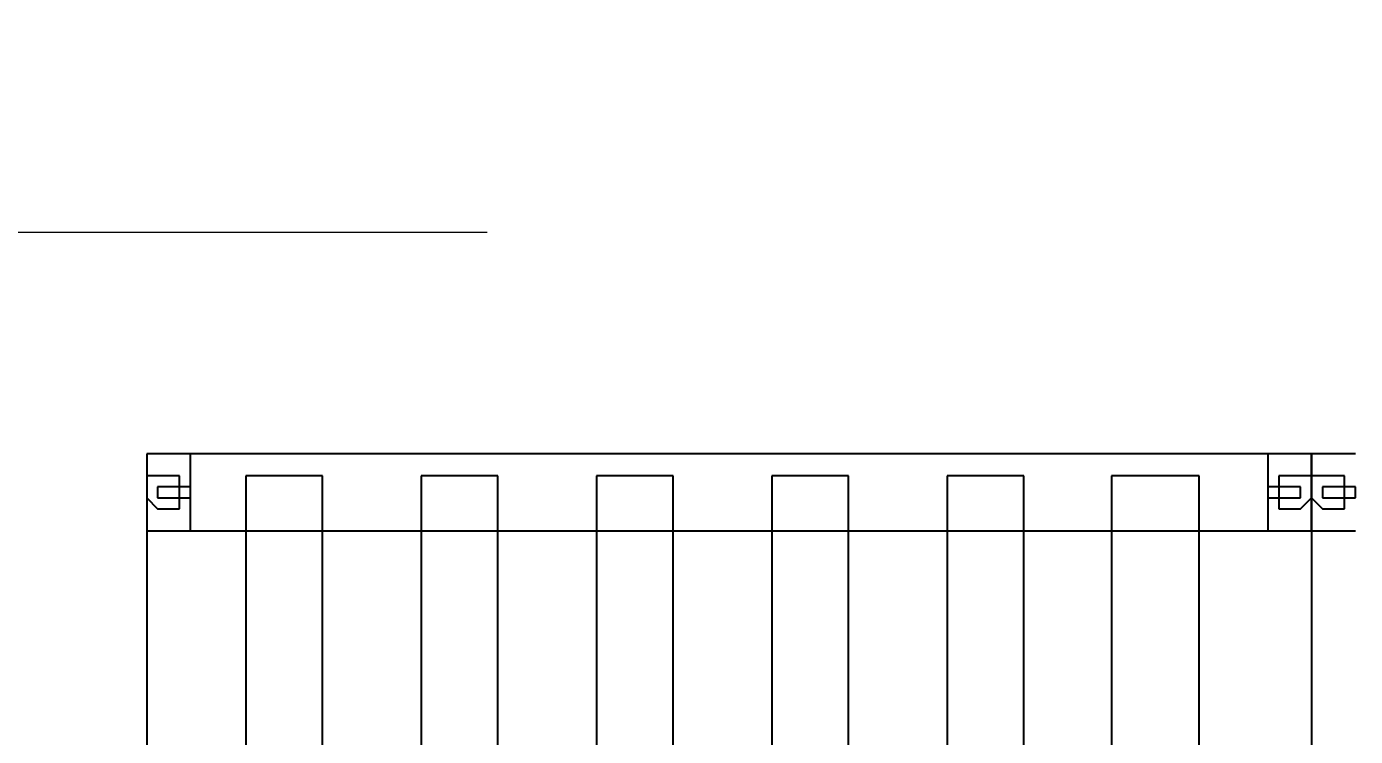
# Model space of a CAD drawing. Header units: millimetres. Extents: x -10178924 to 11692288, y -947381 to 58396.
# Drawn here: x 767053 to 767738, y -880871 to -880506 of the extents above; entities that cross this region are included whole.
import ezdxf
from ezdxf import colors
from ezdxf.entities.mleader import LeaderData, LeaderLine
from ezdxf.math import Vec2, Vec3

# ---------------------------------------------------------------- set-up
doc = ezdxf.new("R2010")
doc.units = ezdxf.units.MM
for name, color, linetype in [('_надписи канализация', 7, 'Continuous'), ('ВК_Выноски', 7, 'Continuous'), ('ТХ пищеблок новое 12.09', 252, 'Continuous')]:
    doc.layers.add(name, color=color, linetype=linetype)
doc.layers.add('Сантехнические приборы', color=7, linetype='Continuous', lineweight=9)
doc.styles.add('ISOCPEUR', font='isocpeui.ttf', dxfattribs={"width": 0.9})

# ---------------------------------------------------------------- blocks, each defined once
blk = doc.blocks.new('_None')
blk = doc.blocks.new('A$C5282721b')
at = {"layer": 'Сантехнические приборы', "color": 18, "true_color": 0x000000, "transparency": 33554559}
blk.add_lwpolyline([(47823.338, -2002.568), (48153.54, -2002.568)], dxfattribs=at)
blk.add_lwpolyline([(47823.338, -2002.568), (48153.54, -2002.568)], dxfattribs=at)
at = {"layer": 'ТХ пищеблок новое 12.09', "transparency": 33554687}
for p, q in [((48000.696, -2116.797), (47978.121, -2116.797)), ((47978.121, -2116.797), (47978.121, -2156.303)), ((48000.696, -2156.303), (48000.696, -2116.797)), ((48578.121, -2116.797), (48000.696, -2116.797)), ((48578.121, -2116.797), (48555.547, -2116.797)), ((48555.547, -2116.797), (48555.547, -2156.303)), ((48600.696, -2116.797), (48578.121, -2116.797)), ((48578.121, -2116.797), (48578.121, -2156.303)), ((48578.121, -2156.303), (48578.121, -2116.797)), ((47983.765, -2128.084), (47978.121, -2128.084)), ((47978.121, -2128.084), (47978.121, -2133.728)), ((47989.409, -2128.084), (47983.765, -2128.084)), ((47983.765, -2128.084), (47983.765, -2128.084)), ((47983.765, -2128.084), (47983.765, -2128.084)), ((47983.765, -2128.084), (47983.765, -2128.084)), ((47983.765, -2128.084), (47983.765, -2128.084)), ((47983.765, -2128.084), (47983.765, -2128.084)), ((47983.765, -2128.084), (47983.765, -2128.084)), ((47983.765, -2128.084), (47983.765, -2128.084)), ((47983.765, -2128.084), (47983.765, -2128.084)), ((47983.765, -2128.084), (47983.765, -2128.084)), ((47983.765, -2128.084), (47983.765, -2128.084)), ((47995.053, -2128.084), (47989.409, -2128.084)), ((47989.409, -2128.084), (47989.409, -2128.084)), ((47989.409, -2128.084), (47989.409, -2128.084)), ((47989.409, -2128.084), (47989.409, -2128.084)), ((47989.409, -2128.084), (47989.409, -2128.084)), ((47989.409, -2128.084), (47989.409, -2128.084)), ((47989.409, -2128.084), (47989.409, -2128.084)), ((47989.409, -2128.084), (47989.409, -2128.084)), ((47989.409, -2128.084), (47989.409, -2128.084)), ((47995.053, -2133.728), (47995.053, -2128.084)), ((47995.053, -2128.084), (47995.053, -2128.084)), ((47995.053, -2128.084), (47995.053, -2128.084)), ((47995.053, -2128.084), (47995.053, -2128.084)), ((47995.053, -2128.084), (47995.053, -2128.084)), ((47995.053, -2128.084), (47995.053, -2128.084)), ((47995.053, -2128.084), (47995.053, -2128.084)), ((47995.053, -2128.084), (47995.053, -2128.084)), ((47995.053, -2128.084), (47995.053, -2128.084)), ((47995.053, -2128.084), (47995.053, -2128.084)), ((48068.709, -2128.084), (48029.203, -2128.084)), ((48029.203, -2128.084), (48029.203, -2607.799)), ((48068.709, -2607.799), (48068.709, -2128.084)), ((48159.008, -2128.084), (48119.503, -2128.084)), ((48119.503, -2128.084), (48119.503, -2607.799)), ((48159.008, -2607.799), (48159.008, -2128.084)), ((48249.308, -2128.084), (48209.802, -2128.084)), ((48209.802, -2128.084), (48209.802, -2607.799)), ((48249.308, -2607.799), (48249.308, -2128.084)), ((48339.607, -2128.084), (48300.101, -2128.084)), ((48300.101, -2128.084), (48300.101, -2607.799)), ((48339.607, -2607.799), (48339.607, -2128.084)), ((48429.906, -2128.084), (48390.4, -2128.084)), ((48390.4, -2128.084), (48390.4, -2607.799)), ((48429.906, -2607.799), (48429.906, -2128.084)), ((48520.205, -2128.084), (48475.056, -2128.084)), ((48475.056, -2128.084), (48475.056, -2607.799)), ((48520.205, -2607.799), (48520.205, -2128.084)), ((48566.834, -2128.084), (48561.19, -2128.084)), ((48561.19, -2128.084), (48561.19, -2128.084)), ((48561.19, -2128.084), (48561.19, -2128.084)), ((48561.19, -2128.084), (48561.19, -2128.084)), ((48561.19, -2128.084), (48561.19, -2128.084)), ((48561.19, -2128.084), (48561.19, -2128.084)), ((48561.19, -2128.084), (48561.19, -2128.084)), ((48561.19, -2128.084), (48561.19, -2128.084)), ((48561.19, -2128.084), (48561.19, -2128.084)), ((48561.19, -2128.084), (48561.19, -2128.084)), ((48561.19, -2128.084), (48561.19, -2128.084)), ((48561.19, -2128.084), (48561.19, -2133.728)), ((48572.478, -2128.084), (48566.834, -2128.084)), ((48566.834, -2128.084), (48566.834, -2128.084)), ((48566.834, -2128.084), (48566.834, -2128.084)), ((48566.834, -2128.084), (48566.834, -2128.084)), ((48566.834, -2128.084), (48566.834, -2128.084)), ((48566.834, -2128.084), (48566.834, -2128.084)), ((48566.834, -2128.084), (48566.834, -2128.084)), ((48566.834, -2128.084), (48566.834, -2128.084)), ((48578.121, -2128.084), (48572.478, -2128.084)), ((48572.478, -2128.084), (48572.478, -2128.084)), ((48572.478, -2128.084), (48572.478, -2128.084)), ((48572.478, -2128.084), (48572.478, -2128.084)), ((48572.478, -2128.084), (48572.478, -2128.084)), ((48572.478, -2128.084), (48572.478, -2128.084)), ((48572.478, -2128.084), (48572.478, -2128.084)), ((48572.478, -2128.084), (48572.478, -2128.084)), ((48572.478, -2128.084), (48572.478, -2128.084)), ((48572.478, -2128.084), (48572.478, -2128.084)), ((48572.478, -2128.084), (48572.478, -2128.084)), ((48583.765, -2128.084), (48578.121, -2128.084)), ((48578.121, -2128.084), (48578.121, -2133.728)), ((48578.121, -2133.728), (48578.121, -2128.084)), ((48589.409, -2128.084), (48583.765, -2128.084)), ((48583.765, -2128.084), (48583.765, -2128.084)), ((48583.765, -2128.084), (48583.765, -2128.084)), ((48583.765, -2128.084), (48583.765, -2128.084)), ((48583.765, -2128.084), (48583.765, -2128.084)), ((48583.765, -2128.084), (48583.765, -2128.084)), ((48583.765, -2128.084), (48583.765, -2128.084)), ((48583.765, -2128.084), (48583.765, -2128.084)), ((48583.765, -2128.084), (48583.765, -2128.084)), ((48583.765, -2128.084), (48583.765, -2128.084)), ((48583.765, -2128.084), (48583.765, -2128.084)), ((48595.053, -2128.084), (48589.409, -2128.084)), ((48589.409, -2128.084), (48589.409, -2128.084)), ((48589.409, -2128.084), (48589.409, -2128.084)), ((48589.409, -2128.084), (48589.409, -2128.084)), ((48589.409, -2128.084), (48589.409, -2128.084)), ((48589.409, -2128.084), (48589.409, -2128.084)), ((48589.409, -2128.084), (48589.409, -2128.084)), ((48589.409, -2128.084), (48589.409, -2128.084)), ((48589.409, -2128.084), (48589.409, -2128.084)), ((48595.053, -2133.728), (48595.053, -2128.084)), ((48595.053, -2128.084), (48595.053, -2128.084)), ((48595.053, -2128.084), (48595.053, -2128.084)), ((48595.053, -2128.084), (48595.053, -2128.084)), ((48595.053, -2128.084), (48595.053, -2128.084)), ((48595.053, -2128.084), (48595.053, -2128.084)), ((48595.053, -2128.084), (48595.053, -2128.084)), ((48595.053, -2128.084), (48595.053, -2128.084)), ((48595.053, -2128.084), (48595.053, -2128.084)), ((48595.053, -2128.084), (48595.053, -2128.084)), ((47978.121, -2133.728), (47978.121, -2133.728)), ((47978.121, -2133.728), (47978.121, -2133.728)), ((47978.121, -2133.728), (47978.121, -2133.728)), ((47978.121, -2133.728), (47978.121, -2133.728)), ((47978.121, -2133.728), (47978.121, -2133.728)), ((47978.121, -2133.728), (47978.121, -2133.728)), ((47978.121, -2133.728), (47978.121, -2133.728)), ((47978.121, -2133.728), (47978.121, -2133.728)), ((47978.121, -2133.728), (47978.121, -2139.372)), ((47989.409, -2133.728), (47983.765, -2133.728)), ((47983.765, -2133.728), (47983.765, -2133.728)), ((47983.765, -2133.728), (47983.765, -2133.728)), ((47983.765, -2133.728), (47983.765, -2133.728)), ((47983.765, -2133.728), (47983.765, -2133.728)), ((47983.765, -2133.728), (47983.765, -2133.728)), ((47983.765, -2133.728), (47983.765, -2133.728)), ((47983.765, -2133.728), (47983.765, -2133.728)), ((47983.765, -2133.728), (47983.765, -2133.728)), ((47983.765, -2133.728), (47983.765, -2133.728)), ((47983.765, -2133.728), (47983.765, -2133.728)), ((47983.765, -2133.728), (47983.765, -2133.728)), ((47983.765, -2133.728), (47983.765, -2133.728)), ((47983.765, -2133.728), (47983.765, -2133.728)), ((47983.765, -2133.728), (47983.765, -2133.728)), ((47983.765, -2133.728), (47983.765, -2133.728)), ((47983.765, -2133.728), (47983.765, -2133.728)), ((47983.765, -2133.728), (47983.765, -2139.372)), ((47995.053, -2133.728), (47989.409, -2133.728)), ((47989.409, -2133.728), (47989.409, -2133.728)), ((47989.409, -2133.728), (47989.409, -2133.728)), ((47989.409, -2133.728), (47989.409, -2133.728)), ((47989.409, -2133.728), (47989.409, -2133.728)), ((47989.409, -2133.728), (47989.409, -2133.728)), ((47989.409, -2133.728), (47989.409, -2133.728)), ((47989.409, -2133.728), (47989.409, -2133.728)), ((47989.409, -2133.728), (47989.409, -2133.728)), ((47989.409, -2133.728), (47989.409, -2133.728)), ((47989.409, -2133.728), (47989.409, -2133.728)), ((47989.409, -2133.728), (47989.409, -2133.728)), ((47989.409, -2133.728), (47989.409, -2133.728)), ((47989.409, -2133.728), (47989.409, -2133.728)), ((47989.409, -2133.728), (47989.409, -2133.728)), ((47989.409, -2133.728), (47989.409, -2133.728)), ((47989.409, -2133.728), (47989.409, -2133.728)), ((47989.409, -2133.728), (47989.409, -2133.728)), ((47995.053, -2139.372), (47995.053, -2133.728)), ((47995.053, -2133.728), (47995.053, -2133.728)), ((47995.053, -2133.728), (47995.053, -2133.728)), ((47995.053, -2133.728), (47995.053, -2133.728)), ((47995.053, -2133.728), (47995.053, -2133.728)), ((47995.053, -2133.728), (47995.053, -2133.728)), ((47995.053, -2133.728), (47995.053, -2133.728)), ((47995.053, -2133.728), (47995.053, -2133.728)), ((47995.053, -2133.728), (47995.053, -2133.728)), ((47995.053, -2133.728), (47995.053, -2133.728)), ((47995.053, -2133.728), (47995.053, -2133.728)), ((47995.053, -2133.728), (47995.053, -2133.728)), ((47995.053, -2133.728), (47995.053, -2133.728)), ((47995.053, -2133.728), (47995.053, -2133.728)), ((48000.696, -2133.728), (47995.053, -2133.728)), ((48000.696, -2139.372), (48000.696, -2133.728)), ((48000.696, -2133.728), (48000.696, -2133.728)), ((48000.696, -2133.728), (48000.696, -2133.728)), ((48000.696, -2133.728), (48000.696, -2133.728)), ((48000.696, -2133.728), (48000.696, -2133.728)), ((48000.696, -2133.728), (48000.696, -2133.728)), ((48000.696, -2133.728), (48000.696, -2133.728)), ((48000.696, -2133.728), (48000.696, -2133.728)), ((48561.19, -2133.728), (48555.547, -2133.728)), ((48555.547, -2133.728), (48555.547, -2133.728)), ((48555.547, -2133.728), (48555.547, -2133.728)), ((48555.547, -2133.728), (48555.547, -2133.728)), ((48555.547, -2133.728), (48555.547, -2133.728)), ((48555.547, -2133.728), (48555.547, -2133.728)), ((48555.547, -2133.728), (48555.547, -2133.728)), ((48555.547, -2133.728), (48555.547, -2133.728)), ((48555.547, -2133.728), (48555.547, -2139.372)), ((48566.834, -2133.728), (48561.19, -2133.728)), ((48561.19, -2133.728), (48561.19, -2133.728)), ((48561.19, -2133.728), (48561.19, -2133.728)), ((48561.19, -2133.728), (48561.19, -2133.728)), ((48561.19, -2133.728), (48561.19, -2133.728)), ((48561.19, -2133.728), (48561.19, -2133.728)), ((48561.19, -2133.728), (48561.19, -2133.728)), ((48561.19, -2133.728), (48561.19, -2133.728)), ((48561.19, -2133.728), (48561.19, -2133.728)), ((48561.19, -2133.728), (48561.19, -2133.728)), ((48561.19, -2133.728), (48561.19, -2133.728)), ((48561.19, -2133.728), (48561.19, -2133.728)), ((48561.19, -2133.728), (48561.19, -2133.728)), ((48561.19, -2133.728), (48561.19, -2133.728)), ((48561.19, -2133.728), (48561.19, -2139.372)), ((48572.478, -2133.728), (48566.834, -2133.728)), ((48566.834, -2133.728), (48566.834, -2133.728)), ((48566.834, -2133.728), (48566.834, -2133.728)), ((48566.834, -2133.728), (48566.834, -2133.728)), ((48566.834, -2133.728), (48566.834, -2133.728)), ((48566.834, -2133.728), (48566.834, -2133.728)), ((48566.834, -2133.728), (48566.834, -2133.728)), ((48566.834, -2133.728), (48566.834, -2133.728)), ((48566.834, -2133.728), (48566.834, -2133.728)), ((48566.834, -2133.728), (48566.834, -2133.728)), ((48566.834, -2133.728), (48566.834, -2133.728)), ((48566.834, -2133.728), (48566.834, -2133.728)), ((48566.834, -2133.728), (48566.834, -2133.728)), ((48566.834, -2133.728), (48566.834, -2133.728)), ((48566.834, -2133.728), (48566.834, -2133.728)), ((48566.834, -2133.728), (48566.834, -2133.728)), ((48566.834, -2133.728), (48566.834, -2133.728)), ((48566.834, -2133.728), (48566.834, -2133.728)), ((48566.834, -2133.728), (48566.834, -2133.728)), ((48572.478, -2139.372), (48572.478, -2133.728)), ((48572.478, -2133.728), (48572.478, -2133.728)), ((48572.478, -2133.728), (48572.478, -2133.728)), ((48572.478, -2133.728), (48572.478, -2133.728)), ((48572.478, -2133.728), (48572.478, -2133.728)), ((48572.478, -2133.728), (48572.478, -2133.728)), ((48572.478, -2133.728), (48572.478, -2133.728)), ((48572.478, -2133.728), (48572.478, -2133.728)), ((48572.478, -2133.728), (48572.478, -2133.728)), ((48572.478, -2133.728), (48572.478, -2133.728)), ((48572.478, -2133.728), (48572.478, -2133.728)), ((48572.478, -2133.728), (48572.478, -2133.728)), ((48572.478, -2133.728), (48572.478, -2133.728)), ((48572.478, -2133.728), (48572.478, -2133.728)), ((48572.478, -2133.728), (48572.478, -2133.728)), ((48572.478, -2133.728), (48572.478, -2133.728)), ((48578.121, -2133.728), (48578.121, -2133.728)), ((48578.121, -2133.728), (48578.121, -2133.728)), ((48578.121, -2133.728), (48578.121, -2133.728)), ((48578.121, -2133.728), (48578.121, -2133.728)), ((48578.121, -2133.728), (48578.121, -2133.728)), ((48578.121, -2133.728), (48578.121, -2133.728)), ((48578.121, -2133.728), (48578.121, -2133.728)), ((48578.121, -2133.728), (48578.121, -2133.728)), ((48578.121, -2133.728), (48578.121, -2139.372)), ((48578.121, -2139.372), (48578.121, -2133.728)), ((48578.121, -2133.728), (48578.121, -2133.728)), ((48578.121, -2133.728), (48578.121, -2133.728)), ((48578.121, -2133.728), (48578.121, -2133.728)), ((48578.121, -2133.728), (48578.121, -2133.728)), ((48578.121, -2133.728), (48578.121, -2133.728)), ((48578.121, -2133.728), (48578.121, -2133.728)), ((48578.121, -2133.728), (48578.121, -2133.728)), ((48578.121, -2133.728), (48578.121, -2133.728)), ((48589.409, -2133.728), (48583.765, -2133.728)), ((48583.765, -2133.728), (48583.765, -2133.728)), ((48583.765, -2133.728), (48583.765, -2133.728)), ((48583.765, -2133.728), (48583.765, -2133.728)), ((48583.765, -2133.728), (48583.765, -2133.728)), ((48583.765, -2133.728), (48583.765, -2133.728)), ((48583.765, -2133.728), (48583.765, -2133.728)), ((48583.765, -2133.728), (48583.765, -2133.728)), ((48583.765, -2133.728), (48583.765, -2133.728)), ((48583.765, -2133.728), (48583.765, -2133.728)), ((48583.765, -2133.728), (48583.765, -2133.728)), ((48583.765, -2133.728), (48583.765, -2133.728)), ((48583.765, -2133.728), (48583.765, -2133.728)), ((48583.765, -2133.728), (48583.765, -2133.728)), ((48583.765, -2133.728), (48583.765, -2133.728)), ((48583.765, -2133.728), (48583.765, -2133.728)), ((48583.765, -2133.728), (48583.765, -2133.728)), ((48583.765, -2133.728), (48583.765, -2139.372)), ((48595.053, -2133.728), (48589.409, -2133.728)), ((48589.409, -2133.728), (48589.409, -2133.728)), ((48589.409, -2133.728), (48589.409, -2133.728)), ((48589.409, -2133.728), (48589.409, -2133.728)), ((48589.409, -2133.728), (48589.409, -2133.728)), ((48589.409, -2133.728), (48589.409, -2133.728)), ((48589.409, -2133.728), (48589.409, -2133.728)), ((48589.409, -2133.728), (48589.409, -2133.728)), ((48589.409, -2133.728), (48589.409, -2133.728)), ((48589.409, -2133.728), (48589.409, -2133.728)), ((48589.409, -2133.728), (48589.409, -2133.728)), ((48589.409, -2133.728), (48589.409, -2133.728)), ((48589.409, -2133.728), (48589.409, -2133.728)), ((48589.409, -2133.728), (48589.409, -2133.728)), ((48589.409, -2133.728), (48589.409, -2133.728)), ((48589.409, -2133.728), (48589.409, -2133.728)), ((48589.409, -2133.728), (48589.409, -2133.728)), ((48589.409, -2133.728), (48589.409, -2133.728)), ((48595.053, -2139.372), (48595.053, -2133.728)), ((48595.053, -2133.728), (48595.053, -2133.728)), ((48595.053, -2133.728), (48595.053, -2133.728)), ((48595.053, -2133.728), (48595.053, -2133.728)), ((48595.053, -2133.728), (48595.053, -2133.728)), ((48595.053, -2133.728), (48595.053, -2133.728)), ((48595.053, -2133.728), (48595.053, -2133.728)), ((48595.053, -2133.728), (48595.053, -2133.728)), ((48595.053, -2133.728), (48595.053, -2133.728)), ((48595.053, -2133.728), (48595.053, -2133.728)), ((48595.053, -2133.728), (48595.053, -2133.728)), ((48595.053, -2133.728), (48595.053, -2133.728)), ((48595.053, -2133.728), (48595.053, -2133.728)), ((48595.053, -2133.728), (48595.053, -2133.728)), ((48600.696, -2133.728), (48595.053, -2133.728)), ((48600.696, -2139.372), (48600.696, -2133.728)), ((48600.696, -2133.728), (48600.696, -2133.728)), ((48600.696, -2133.728), (48600.696, -2133.728)), ((48600.696, -2133.728), (48600.696, -2133.728)), ((48600.696, -2133.728), (48600.696, -2133.728)), ((48600.696, -2133.728), (48600.696, -2133.728)), ((48600.696, -2133.728), (48600.696, -2133.728)), ((48600.696, -2133.728), (48600.696, -2133.728)), ((47978.121, -2139.372), (47978.121, -2139.372)), ((47978.121, -2139.372), (47978.121, -2139.372)), ((47978.121, -2139.372), (47978.121, -2139.372)), ((47978.121, -2139.372), (47978.121, -2139.372)), ((47978.121, -2139.372), (47978.121, -2139.372)), ((47978.121, -2139.372), (47978.121, -2139.372)), ((47978.121, -2139.372), (47978.121, -2139.372)), ((47978.121, -2139.372), (47978.121, -2139.372)), ((47978.121, -2139.372), (47983.765, -2145.015)), ((47983.765, -2139.372), (47983.765, -2139.372)), ((47983.765, -2139.372), (47983.765, -2139.372)), ((47983.765, -2139.372), (47983.765, -2139.372)), ((47983.765, -2139.372), (47983.765, -2139.372)), ((47983.765, -2139.372), (47983.765, -2139.372)), ((47983.765, -2139.372), (47983.765, -2139.372)), ((47983.765, -2139.372), (47983.765, -2139.372)), ((47983.765, -2139.372), (47983.765, -2139.372)), ((47983.765, -2139.372), (47983.765, -2139.372)), ((47983.765, -2139.372), (47983.765, -2139.372)), ((47983.765, -2139.372), (47983.765, -2139.372)), ((47983.765, -2139.372), (47983.765, -2139.372)), ((47983.765, -2139.372), (47983.765, -2139.372)), ((47983.765, -2139.372), (47983.765, -2139.372)), ((47983.765, -2139.372), (47983.765, -2139.372)), ((47983.765, -2139.372), (47989.409, -2139.372)), ((47989.409, -2139.372), (47989.409, -2139.372)), ((47989.409, -2139.372), (47989.409, -2139.372)), ((47989.409, -2139.372), (47989.409, -2139.372)), ((47989.409, -2139.372), (47989.409, -2139.372)), ((47989.409, -2139.372), (47989.409, -2139.372)), ((47989.409, -2139.372), (47989.409, -2139.372)), ((47989.409, -2139.372), (47989.409, -2139.372)), ((47989.409, -2139.372), (47989.409, -2139.372)), ((47989.409, -2139.372), (47989.409, -2139.372)), ((47989.409, -2139.372), (47989.409, -2139.372)), ((47989.409, -2139.372), (47995.053, -2139.372)), ((47989.409, -2139.372), (47989.409, -2139.372)), ((47989.409, -2139.372), (47989.409, -2139.372)), ((47989.409, -2139.372), (47989.409, -2139.372)), ((47989.409, -2139.372), (47989.409, -2139.372)), ((47989.409, -2139.372), (47989.409, -2139.372)), ((47989.409, -2139.372), (47989.409, -2139.372)), ((47989.409, -2139.372), (47989.409, -2139.372)), ((47995.053, -2139.372), (47995.053, -2139.372)), ((47995.053, -2139.372), (47995.053, -2139.372)), ((47995.053, -2139.372), (47995.053, -2139.372)), ((47995.053, -2139.372), (47995.053, -2139.372)), ((47995.053, -2139.372), (47995.053, -2139.372)), ((47995.053, -2139.372), (47995.053, -2139.372)), ((47995.053, -2139.372), (47995.053, -2139.372)), ((47995.053, -2139.372), (47995.053, -2139.372)), ((47995.053, -2139.372), (47995.053, -2139.372)), ((47995.053, -2139.372), (47995.053, -2139.372)), ((47995.053, -2139.372), (47995.053, -2139.372)), ((47995.053, -2139.372), (47995.053, -2139.372)), ((47995.053, -2145.015), (47995.053, -2139.372)), ((47995.053, -2139.372), (47995.053, -2139.372)), ((47995.053, -2139.372), (48000.696, -2139.372)), ((48000.696, -2139.372), (48000.696, -2139.372)), ((48000.696, -2139.372), (48000.696, -2139.372)), ((48000.696, -2139.372), (48000.696, -2139.372)), ((48000.696, -2139.372), (48000.696, -2139.372)), ((48000.696, -2139.372), (48000.696, -2139.372)), ((48000.696, -2139.372), (48000.696, -2139.372)), ((48555.547, -2139.372), (48555.547, -2139.372)), ((48555.547, -2139.372), (48555.547, -2139.372)), ((48555.547, -2139.372), (48555.547, -2139.372)), ((48555.547, -2139.372), (48555.547, -2139.372)), ((48555.547, -2139.372), (48555.547, -2139.372)), ((48555.547, -2139.372), (48555.547, -2139.372)), ((48555.547, -2139.372), (48561.19, -2139.372)), ((48561.19, -2139.372), (48561.19, -2139.372)), ((48561.19, -2139.372), (48561.19, -2139.372)), ((48561.19, -2139.372), (48561.19, -2139.372)), ((48561.19, -2139.372), (48561.19, -2139.372)), ((48561.19, -2139.372), (48561.19, -2139.372)), ((48561.19, -2139.372), (48561.19, -2139.372)), ((48561.19, -2139.372), (48561.19, -2139.372)), ((48561.19, -2139.372), (48561.19, -2139.372)), ((48561.19, -2139.372), (48561.19, -2139.372)), ((48561.19, -2139.372), (48561.19, -2139.372)), ((48561.19, -2139.372), (48561.19, -2139.372)), ((48561.19, -2139.372), (48561.19, -2139.372)), ((48561.19, -2139.372), (48566.834, -2139.372)), ((48561.19, -2139.372), (48561.19, -2139.372)), ((48561.19, -2139.372), (48561.19, -2145.015)), ((48566.834, -2139.372), (48566.834, -2139.372)), ((48566.834, -2139.372), (48566.834, -2139.372)), ((48566.834, -2139.372), (48566.834, -2139.372)), ((48566.834, -2139.372), (48566.834, -2139.372)), ((48566.834, -2139.372), (48566.834, -2139.372)), ((48566.834, -2139.372), (48566.834, -2139.372)), ((48566.834, -2139.372), (48566.834, -2139.372)), ((48566.834, -2139.372), (48566.834, -2139.372)), ((48566.834, -2139.372), (48572.478, -2139.372)), ((48566.834, -2139.372), (48566.834, -2139.372)), ((48566.834, -2139.372), (48566.834, -2139.372)), ((48566.834, -2139.372), (48566.834, -2139.372)), ((48566.834, -2139.372), (48566.834, -2139.372)), ((48566.834, -2139.372), (48566.834, -2139.372)), ((48566.834, -2139.372), (48566.834, -2139.372)), ((48566.834, -2139.372), (48566.834, -2139.372)), ((48566.834, -2139.372), (48566.834, -2139.372)), ((48566.834, -2139.372), (48566.834, -2139.372)), ((48566.834, -2139.372), (48566.834, -2139.372)), ((48572.478, -2139.372), (48572.478, -2139.372)), ((48572.478, -2139.372), (48572.478, -2139.372)), ((48572.478, -2139.372), (48572.478, -2139.372)), ((48572.478, -2139.372), (48572.478, -2139.372)), ((48572.478, -2139.372), (48572.478, -2139.372)), ((48572.478, -2139.372), (48572.478, -2139.372)), ((48572.478, -2139.372), (48572.478, -2139.372)), ((48572.478, -2139.372), (48572.478, -2139.372)), ((48572.478, -2139.372), (48572.478, -2139.372)), ((48572.478, -2139.372), (48572.478, -2139.372)), ((48572.478, -2139.372), (48572.478, -2139.372)), ((48572.478, -2139.372), (48572.478, -2139.372)), ((48572.478, -2139.372), (48572.478, -2139.372)), ((48572.478, -2139.372), (48572.478, -2139.372)), ((48572.478, -2145.015), (48578.121, -2139.372)), ((48578.121, -2139.372), (48578.121, -2139.372)), ((48578.121, -2139.372), (48578.121, -2139.372)), ((48578.121, -2139.372), (48578.121, -2139.372)), ((48578.121, -2139.372), (48578.121, -2139.372)), ((48578.121, -2139.372), (48578.121, -2139.372)), ((48578.121, -2139.372), (48578.121, -2139.372)), ((48578.121, -2139.372), (48578.121, -2139.372)), ((48578.121, -2139.372), (48578.121, -2139.372)), ((48578.121, -2139.372), (48583.765, -2145.015)), ((48578.121, -2139.372), (48578.121, -2139.372)), ((48578.121, -2139.372), (48578.121, -2139.372)), ((48578.121, -2139.372), (48578.121, -2139.372)), ((48578.121, -2139.372), (48578.121, -2139.372)), ((48578.121, -2139.372), (48578.121, -2139.372)), ((48578.121, -2139.372), (48578.121, -2139.372)), ((48578.121, -2139.372), (48578.121, -2139.372)), ((48578.121, -2139.372), (48578.121, -2139.372)), ((48583.765, -2139.372), (48583.765, -2139.372)), ((48583.765, -2139.372), (48583.765, -2139.372)), ((48583.765, -2139.372), (48583.765, -2139.372)), ((48583.765, -2139.372), (48583.765, -2139.372)), ((48583.765, -2139.372), (48583.765, -2139.372)), ((48583.765, -2139.372), (48583.765, -2139.372)), ((48583.765, -2139.372), (48583.765, -2139.372)), ((48583.765, -2139.372), (48583.765, -2139.372)), ((48583.765, -2139.372), (48583.765, -2139.372)), ((48583.765, -2139.372), (48583.765, -2139.372)), ((48583.765, -2139.372), (48583.765, -2139.372)), ((48583.765, -2139.372), (48583.765, -2139.372)), ((48583.765, -2139.372), (48583.765, -2139.372)), ((48583.765, -2139.372), (48583.765, -2139.372)), ((48583.765, -2139.372), (48583.765, -2139.372)), ((48583.765, -2139.372), (48589.409, -2139.372)), ((48589.409, -2139.372), (48589.409, -2139.372)), ((48589.409, -2139.372), (48589.409, -2139.372)), ((48589.409, -2139.372), (48589.409, -2139.372)), ((48589.409, -2139.372), (48589.409, -2139.372)), ((48589.409, -2139.372), (48589.409, -2139.372)), ((48589.409, -2139.372), (48589.409, -2139.372)), ((48589.409, -2139.372), (48589.409, -2139.372)), ((48589.409, -2139.372), (48589.409, -2139.372)), ((48589.409, -2139.372), (48589.409, -2139.372)), ((48589.409, -2139.372), (48589.409, -2139.372)), ((48589.409, -2139.372), (48595.053, -2139.372)), ((48589.409, -2139.372), (48589.409, -2139.372)), ((48589.409, -2139.372), (48589.409, -2139.372)), ((48589.409, -2139.372), (48589.409, -2139.372)), ((48589.409, -2139.372), (48589.409, -2139.372)), ((48589.409, -2139.372), (48589.409, -2139.372)), ((48589.409, -2139.372), (48589.409, -2139.372)), ((48589.409, -2139.372), (48589.409, -2139.372)), ((48595.053, -2139.372), (48595.053, -2139.372)), ((48595.053, -2139.372), (48595.053, -2139.372)), ((48595.053, -2139.372), (48595.053, -2139.372)), ((48595.053, -2139.372), (48595.053, -2139.372)), ((48595.053, -2139.372), (48595.053, -2139.372)), ((48595.053, -2139.372), (48595.053, -2139.372)), ((48595.053, -2139.372), (48595.053, -2139.372)), ((48595.053, -2139.372), (48595.053, -2139.372)), ((48595.053, -2139.372), (48595.053, -2139.372)), ((48595.053, -2139.372), (48595.053, -2139.372)), ((48595.053, -2139.372), (48595.053, -2139.372)), ((48595.053, -2139.372), (48595.053, -2139.372)), ((48595.053, -2145.015), (48595.053, -2139.372)), ((48595.053, -2139.372), (48595.053, -2139.372)), ((48595.053, -2139.372), (48600.696, -2139.372)), ((48600.696, -2139.372), (48600.696, -2139.372)), ((48600.696, -2139.372), (48600.696, -2139.372)), ((48600.696, -2139.372), (48600.696, -2139.372)), ((48600.696, -2139.372), (48600.696, -2139.372)), ((48600.696, -2139.372), (48600.696, -2139.372)), ((48600.696, -2139.372), (48600.696, -2139.372)), ((47983.765, -2145.015), (47983.765, -2145.015)), ((47983.765, -2145.015), (47983.765, -2145.015)), ((47983.765, -2145.015), (47983.765, -2145.015)), ((47983.765, -2145.015), (47983.765, -2145.015)), ((47983.765, -2145.015), (47983.765, -2145.015)), ((47983.765, -2145.015), (47983.765, -2145.015)), ((47983.765, -2145.015), (47983.765, -2145.015)), ((47983.765, -2145.015), (47983.765, -2145.015)), ((47983.765, -2145.015), (47983.765, -2145.015)), ((47983.765, -2145.015), (47983.765, -2145.015)), ((47983.765, -2145.015), (47989.409, -2145.015)), ((47989.409, -2145.015), (47989.409, -2145.015)), ((47989.409, -2145.015), (47989.409, -2145.015)), ((47989.409, -2145.015), (47989.409, -2145.015)), ((47989.409, -2145.015), (47989.409, -2145.015)), ((47989.409, -2145.015), (47989.409, -2145.015)), ((47989.409, -2145.015), (47995.053, -2145.015)), ((47989.409, -2145.015), (47989.409, -2145.015)), ((47989.409, -2145.015), (47989.409, -2145.015)), ((47989.409, -2145.015), (47989.409, -2145.015)), ((47995.053, -2145.015), (47995.053, -2145.015)), ((47995.053, -2145.015), (47995.053, -2145.015)), ((47995.053, -2145.015), (47995.053, -2145.015)), ((47995.053, -2145.015), (47995.053, -2145.015)), ((47995.053, -2145.015), (47995.053, -2145.015)), ((47995.053, -2145.015), (47995.053, -2145.015)), ((47995.053, -2145.015), (47995.053, -2145.015)), ((47995.053, -2145.015), (47995.053, -2145.015)), ((48561.19, -2145.015), (48561.19, -2145.015)), ((48561.19, -2145.015), (48561.19, -2145.015)), ((48561.19, -2145.015), (48561.19, -2145.015)), ((48561.19, -2145.015), (48561.19, -2145.015)), ((48561.19, -2145.015), (48561.19, -2145.015)), ((48561.19, -2145.015), (48561.19, -2145.015)), ((48561.19, -2145.015), (48561.19, -2145.015)), ((48561.19, -2145.015), (48561.19, -2145.015)), ((48561.19, -2145.015), (48561.19, -2145.015)), ((48561.19, -2145.015), (48566.834, -2145.015)), ((48566.834, -2145.015), (48566.834, -2145.015)), ((48566.834, -2145.015), (48566.834, -2145.015)), ((48566.834, -2145.015), (48566.834, -2145.015)), ((48566.834, -2145.015), (48572.478, -2145.015)), ((48566.834, -2145.015), (48566.834, -2145.015)), ((48566.834, -2145.015), (48566.834, -2145.015)), ((48566.834, -2145.015), (48566.834, -2145.015)), ((48566.834, -2145.015), (48566.834, -2145.015)), ((48572.478, -2145.015), (48572.478, -2145.015)), ((48572.478, -2145.015), (48572.478, -2145.015)), ((48572.478, -2145.015), (48572.478, -2145.015)), ((48572.478, -2145.015), (48572.478, -2145.015)), ((48572.478, -2145.015), (48572.478, -2145.015)), ((48572.478, -2145.015), (48572.478, -2145.015)), ((48572.478, -2145.015), (48572.478, -2145.015)), ((48572.478, -2145.015), (48572.478, -2145.015)), ((48572.478, -2145.015), (48572.478, -2145.015)), ((48572.478, -2145.015), (48572.478, -2145.015)), ((48583.765, -2145.015), (48583.765, -2145.015)), ((48583.765, -2145.015), (48583.765, -2145.015)), ((48583.765, -2145.015), (48583.765, -2145.015)), ((48583.765, -2145.015), (48583.765, -2145.015)), ((48583.765, -2145.015), (48583.765, -2145.015)), ((48583.765, -2145.015), (48583.765, -2145.015)), ((48583.765, -2145.015), (48583.765, -2145.015)), ((48583.765, -2145.015), (48583.765, -2145.015)), ((48583.765, -2145.015), (48583.765, -2145.015)), ((48583.765, -2145.015), (48583.765, -2145.015)), ((48583.765, -2145.015), (48589.409, -2145.015)), ((48589.409, -2145.015), (48589.409, -2145.015)), ((48589.409, -2145.015), (48589.409, -2145.015)), ((48589.409, -2145.015), (48589.409, -2145.015)), ((48589.409, -2145.015), (48589.409, -2145.015)), ((48589.409, -2145.015), (48589.409, -2145.015)), ((48589.409, -2145.015), (48595.053, -2145.015)), ((48589.409, -2145.015), (48589.409, -2145.015)), ((48589.409, -2145.015), (48589.409, -2145.015)), ((48589.409, -2145.015), (48589.409, -2145.015)), ((48595.053, -2145.015), (48595.053, -2145.015)), ((48595.053, -2145.015), (48595.053, -2145.015)), ((48595.053, -2145.015), (48595.053, -2145.015)), ((48595.053, -2145.015), (48595.053, -2145.015)), ((48595.053, -2145.015), (48595.053, -2145.015)), ((48595.053, -2145.015), (48595.053, -2145.015)), ((48595.053, -2145.015), (48595.053, -2145.015)), ((48595.053, -2145.015), (48595.053, -2145.015)), ((47978.121, -2156.303), (48000.696, -2156.303)), ((47978.121, -2156.303), (47978.121, -2577.291)), ((48000.696, -2156.303), (48578.121, -2156.303)), ((48555.547, -2156.303), (48578.121, -2156.303)), ((48578.121, -2156.303), (48600.696, -2156.303)), ((48578.121, -2156.303), (48578.121, -2577.291)), ((48578.121, -2156.303), (48578.121, -2577.291))]:
    blk.add_line(p, q, dxfattribs=at)

msp = doc.modelspace()

# ---------------------------------------------------------------- block references
msp.add_blockref('A$C5282721b', (719137.02, -878608.81))

# ---------------------------------------------------------------- leaders
at = {"layer": '_надписи канализация', "lineweight": -2}
ml = msp.add_multileader_mtext('Standard', dxfattribs=at)
ml.set_content('\\A1;Приямок{\\Fisocp3|c204; }800{\\fArial|b0|i0|c204|p34;х}800х800(h)\\P{\\fArial|b0|i0|c204|p34;с\\Fisocp3|c204; }насосом дренажным {\\A0;\\H0.91667x;ГНОМ 10-10Г\\A1;\\H1.09091x; \\PN=1,1 кВт \\P (1 раб)\\Fisocp3|c204; \\fISOCPEUR|b0|i0|c204|p34;(закрыть рифленым железом)}', color=256, style='ISOCPEUR')
ml.set_leader_properties(lineweight=13)
ml.set_arrow_properties(name='NONE')
ml.build(insert=Vec2(0, 0))
ml.multileader.update_dxf_attribs({"text_left_attachment_type": 6, "text_right_attachment_type": 6, "dogleg_length": 100, "arrow_head_size": 300, "scale": 100})
ctx = ml.context
ctx.base_point, ctx.scale, ctx.char_height, ctx.arrow_head_size, ctx.landing_gap_size, ctx.plane_origin = Vec3(726724.93, -876080.2), 100, 250, 300, 0.09, Vec3(722250.35, -879799.35)
ctx.left_attachment, ctx.right_attachment, ctx.text_align_type = 6, 6, 1
notes = []
notes.append((ctx, [(0, (1, 1, 0), (726624.93, -876080.2), (1, 0), 100, [(1, [(727663.01, -882471.02)], 0, [])])]))
ctx.mtext.insert, ctx.mtext.width, ctx.mtext.alignment, ctx.mtext.flow_direction = Vec3(729650.04, -875755.2), 5926.3258, 2, 5
at = {"layer": 'ВК_Выноски'}
ml = msp.add_multileader_mtext('Standard', dxfattribs=at)
ml.set_content('{\\W0.9;опуск в подвал %%C50}', color=7, style='ISOCPEUR')
ml.set_leader_properties(color=7, linetype='ByLayer', lineweight=-1)
ml.set_arrow_properties(name='NONE')
ml.build(insert=Vec2(0, 0))
ml.multileader.update_dxf_attribs({"text_left_attachment_type": 6, "text_right_attachment_type": 6, "dogleg_length": 0.36, "arrow_head_size": 300})
ctx = ml.context
ctx.base_point, ctx.char_height, ctx.arrow_head_size, ctx.landing_gap_size, ctx.plane_origin = Vec3(765420, -877497.02), 250, 300, 100, Vec3(778893.76, -907595.71)
ctx.left_attachment, ctx.right_attachment, ctx.text_align_type = 6, 6, 2
notes.append((ctx, [(1, (1, 1, 0), (766783.83, -877497.02), (-1, 0), 100.36, [(1, [(769648.54, -882655.02), (769328.1, -880709.46)], 0, [])])]))
ctx.mtext.insert, ctx.mtext.width, ctx.mtext.alignment, ctx.mtext.flow_direction = Vec3(766583.47, -877197.02), 1489.5883, 3, 5
at = {"layer": 'ВК_Выноски', "lineweight": -2}
ml = msp.add_multileader_mtext('Standard', dxfattribs=at)
ml.set_content('Канализационная станция\\P SANICUBIC CLASSIC IP68', color=256, style='ISOCPEUR')
ml.set_leader_properties(lineweight=13)
ml.build(insert=Vec2(0, 0))
ml.multileader.update_dxf_attribs({"text_left_attachment_type": 6, "text_right_attachment_type": 6, "dogleg_length": 1, "arrow_head_size": 300, "scale": 100})
ctx = ml.context
ctx.base_point, ctx.scale, ctx.char_height, ctx.arrow_head_size, ctx.landing_gap_size, ctx.plane_origin = Vec3(753004.06, -880992.7, -0.1), 100, 250, 300, 0.09, Vec3(756446.94, -883897.55, -0.1)
ctx.left_attachment, ctx.right_attachment, ctx.text_align_type = 6, 6, 1
notes.append((ctx, [(1, (1, 1, 0), (757018.56, -880992.7, -0.1), (-1, 0), 100, [(0, [(758206.19, -882846.54, -0.1)], 0, [])])]))
ctx.mtext.insert, ctx.mtext.width, ctx.mtext.alignment, ctx.mtext.flow_direction = Vec3(754837.22, -880692.7, -0.1), 218673.8138, 2, 5
for ctx, leaders in notes:
    for number, flags, end, landing, length, lines in leaders:
        leader = LeaderData()
        leader.index, (leader.has_last_leader_line, leader.has_dogleg_vector, leader.attachment_direction) = number, flags
        leader.last_leader_point, leader.dogleg_vector, leader.dogleg_length = Vec3(end), Vec3(landing), length
        for number, points, colour, breaks in lines:
            line = LeaderLine()
            line.index, line.vertices, line.color, line.breaks = number, Vec3.list(points), colors.encode_raw_color(colour), breaks
            leader.lines.append(line)
        ctx.leaders.append(leader)

doc.saveas('drawing.dxf')
